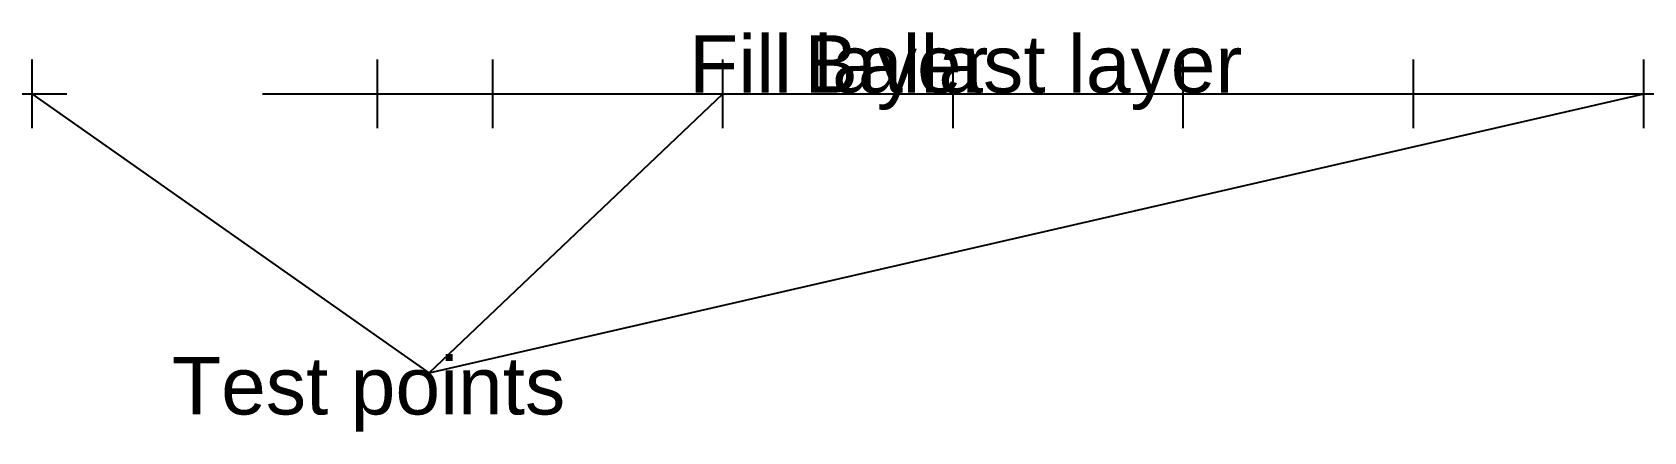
# Model space of a CAD drawing. Header units: metres. Extents: x -1 to 6, y -1.47 to 0.27.
import ezdxf

# ---------------------------------------------------------------- set-up
doc = ezdxf.new("R2010")
doc.units = ezdxf.units.M
doc.header["$PDMODE"] = 2
doc.header["$PDSIZE"] = 0.15
doc.styles.get("Standard").update_dxf_attribs({"font": 'arial.ttf'})

msp = doc.modelspace()

# ---------------------------------------------------------------- linework, layer by layer
for p, q in [((0.7247, -1.2141), (-1, 0)), ((0.5, 0, 0.5), (0.5, 0)), ((0.7247, -1.2141), (6, 0)), ((0.7247, -1.2141), (2, 0, 1)), ((1, 0, 1), (1, 0)), ((2, 0, 1), (2, 0, 1.5)), ((3, 0), (3, 0, 1)), ((4, 0), (4, 0, 1)), ((5, 0), (5, 0, 1))]:
    msp.add_line(p, q)
at = {"extrusion": (0, -1, 0)}
for p, q in [((3, 0, 1), (3, 0, 1.5)), ((4, 0, 1), (4, 0, 1.5))]:
    msp.add_line(p, q, dxfattribs=at)
for points in [[(0, 0, 0), (1, 0, 1), (5, 0, 1), (6, 0, 0)], [(1.5, 0, 1), (1.6, 0, 1.5), (4.4, 0, 1.5), (4.5, 0, 1)]]:
    msp.add_polyline3d(points)
for p in [(-1, 0), (0.5, 0), (1, 0), (2, 0, 1), (3, 0), (4, 0), (5, 0), (6, 0)]:
    msp.add_point(p)

# ---------------------------------------------------------------- texts
for s, p in [('Fill layer', (1.8537, 0.005, 1)), ('Ballast layer', (2.3537, 0.005, 1.5)), ('Test points', (-0.3928, -1.395))]:
    msp.add_text(s, height=0.25).set_placement(p)

doc.saveas('drawing.dxf')
